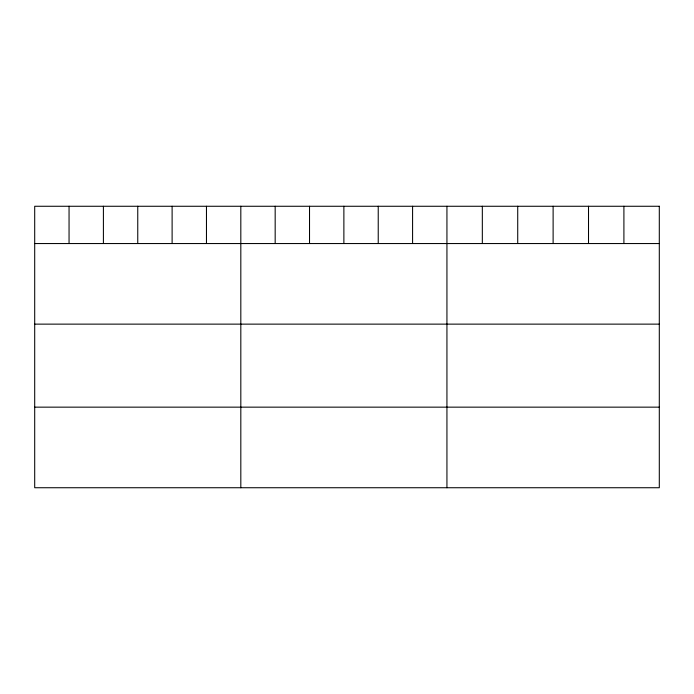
<?xml version="1.0" encoding="UTF-8"?>
<svg xmlns="http://www.w3.org/2000/svg" width="694" height="694" viewBox="0 0 694 694"><rect width="100%" height="100%" fill="white"/><g stroke="black" fill="none" stroke-linecap="round" stroke-linejoin="round"><path stroke-width="1.04" d="M34.7 243.551L659.3 243.551M34.7 324.133L659.3 324.133M34.7 407.152L659.3 407.152M623.906 206.265L623.906 243.551M588.512 206.265L588.512 243.551M553.118 206.265L553.118 243.551M517.724 206.265L517.724 243.551M482.33 206.265L482.33 243.551M446.936 206.265L446.936 487.735M412.583 206.265L412.583 243.551M378.23 206.265L378.23 243.551M343.877 206.265L343.877 243.551M309.524 206.265L309.524 243.551M275.171 206.265L275.171 243.551M240.818 206.265L240.818 487.735M206.465 206.265L206.465 243.551M172.112 206.265L172.112 243.551M137.759 206.265L137.759 243.551M103.406 206.265L103.406 243.551M69.053 206.265L69.053 243.551M659.3 206.265L34.7 206.265L34.7 487.735L659.3 487.735L659.3 206.265"/></g></svg>
